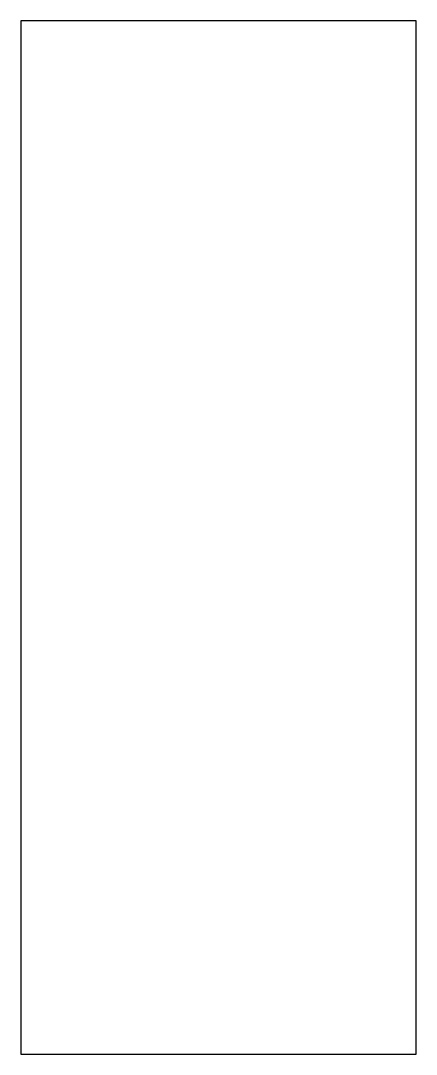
# Model space of a CAD drawing. Header units: inches. Extents: x 0 to 13, y 0 to 34.
import ezdxf

# ---------------------------------------------------------------- set-up
doc = ezdxf.new("R2010")
doc.units = ezdxf.units.IN
doc.header["$MEASUREMENT"] = 0
doc.layers.add('Default', color=18, linetype='Continuous', true_color=0x000000)

msp = doc.modelspace()

# ---------------------------------------------------------------- linework, layer by layer
at = {"layer": 'Default'}
msp.add_lwpolyline([(0, 0), (13, 0), (13, 34), (0, 34)], close=True, dxfattribs=at)

doc.saveas('drawing.dxf')
